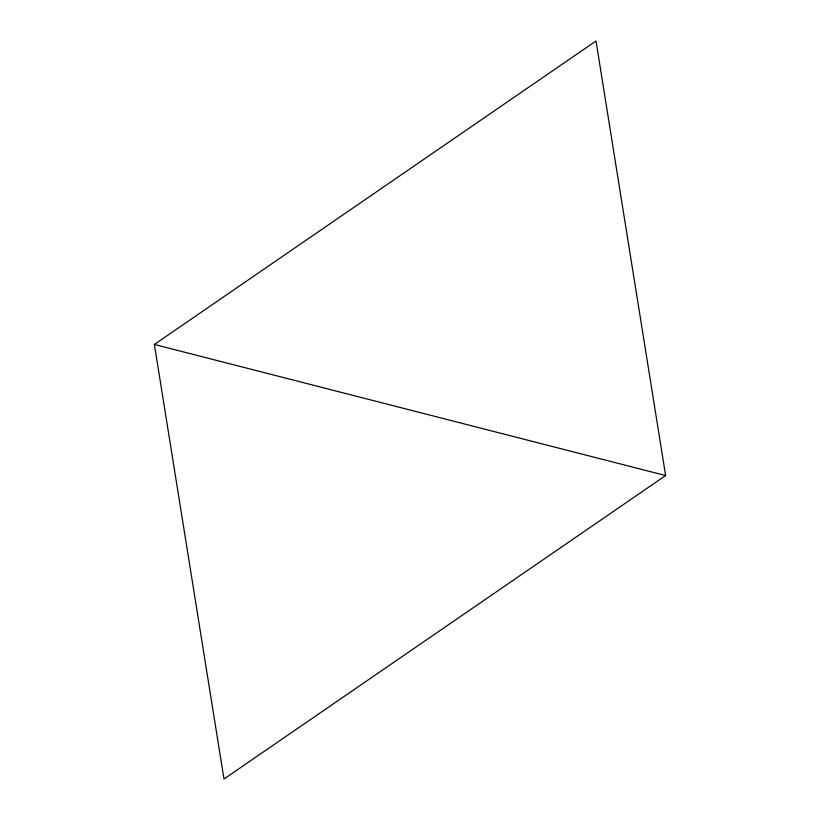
<?xml version="1.0" encoding="UTF-8"?>
<svg xmlns="http://www.w3.org/2000/svg" width="820" height="820" viewBox="0 0 820 820"><rect width="100%" height="100%" fill="white"/><g stroke="black" fill="none" stroke-linecap="round" stroke-linejoin="round"><path stroke-width="1.23" d="M154.375 344.451L596.017 41L665.625 475.549L223.983 779L154.375 344.451L665.625 475.549"/></g></svg>
